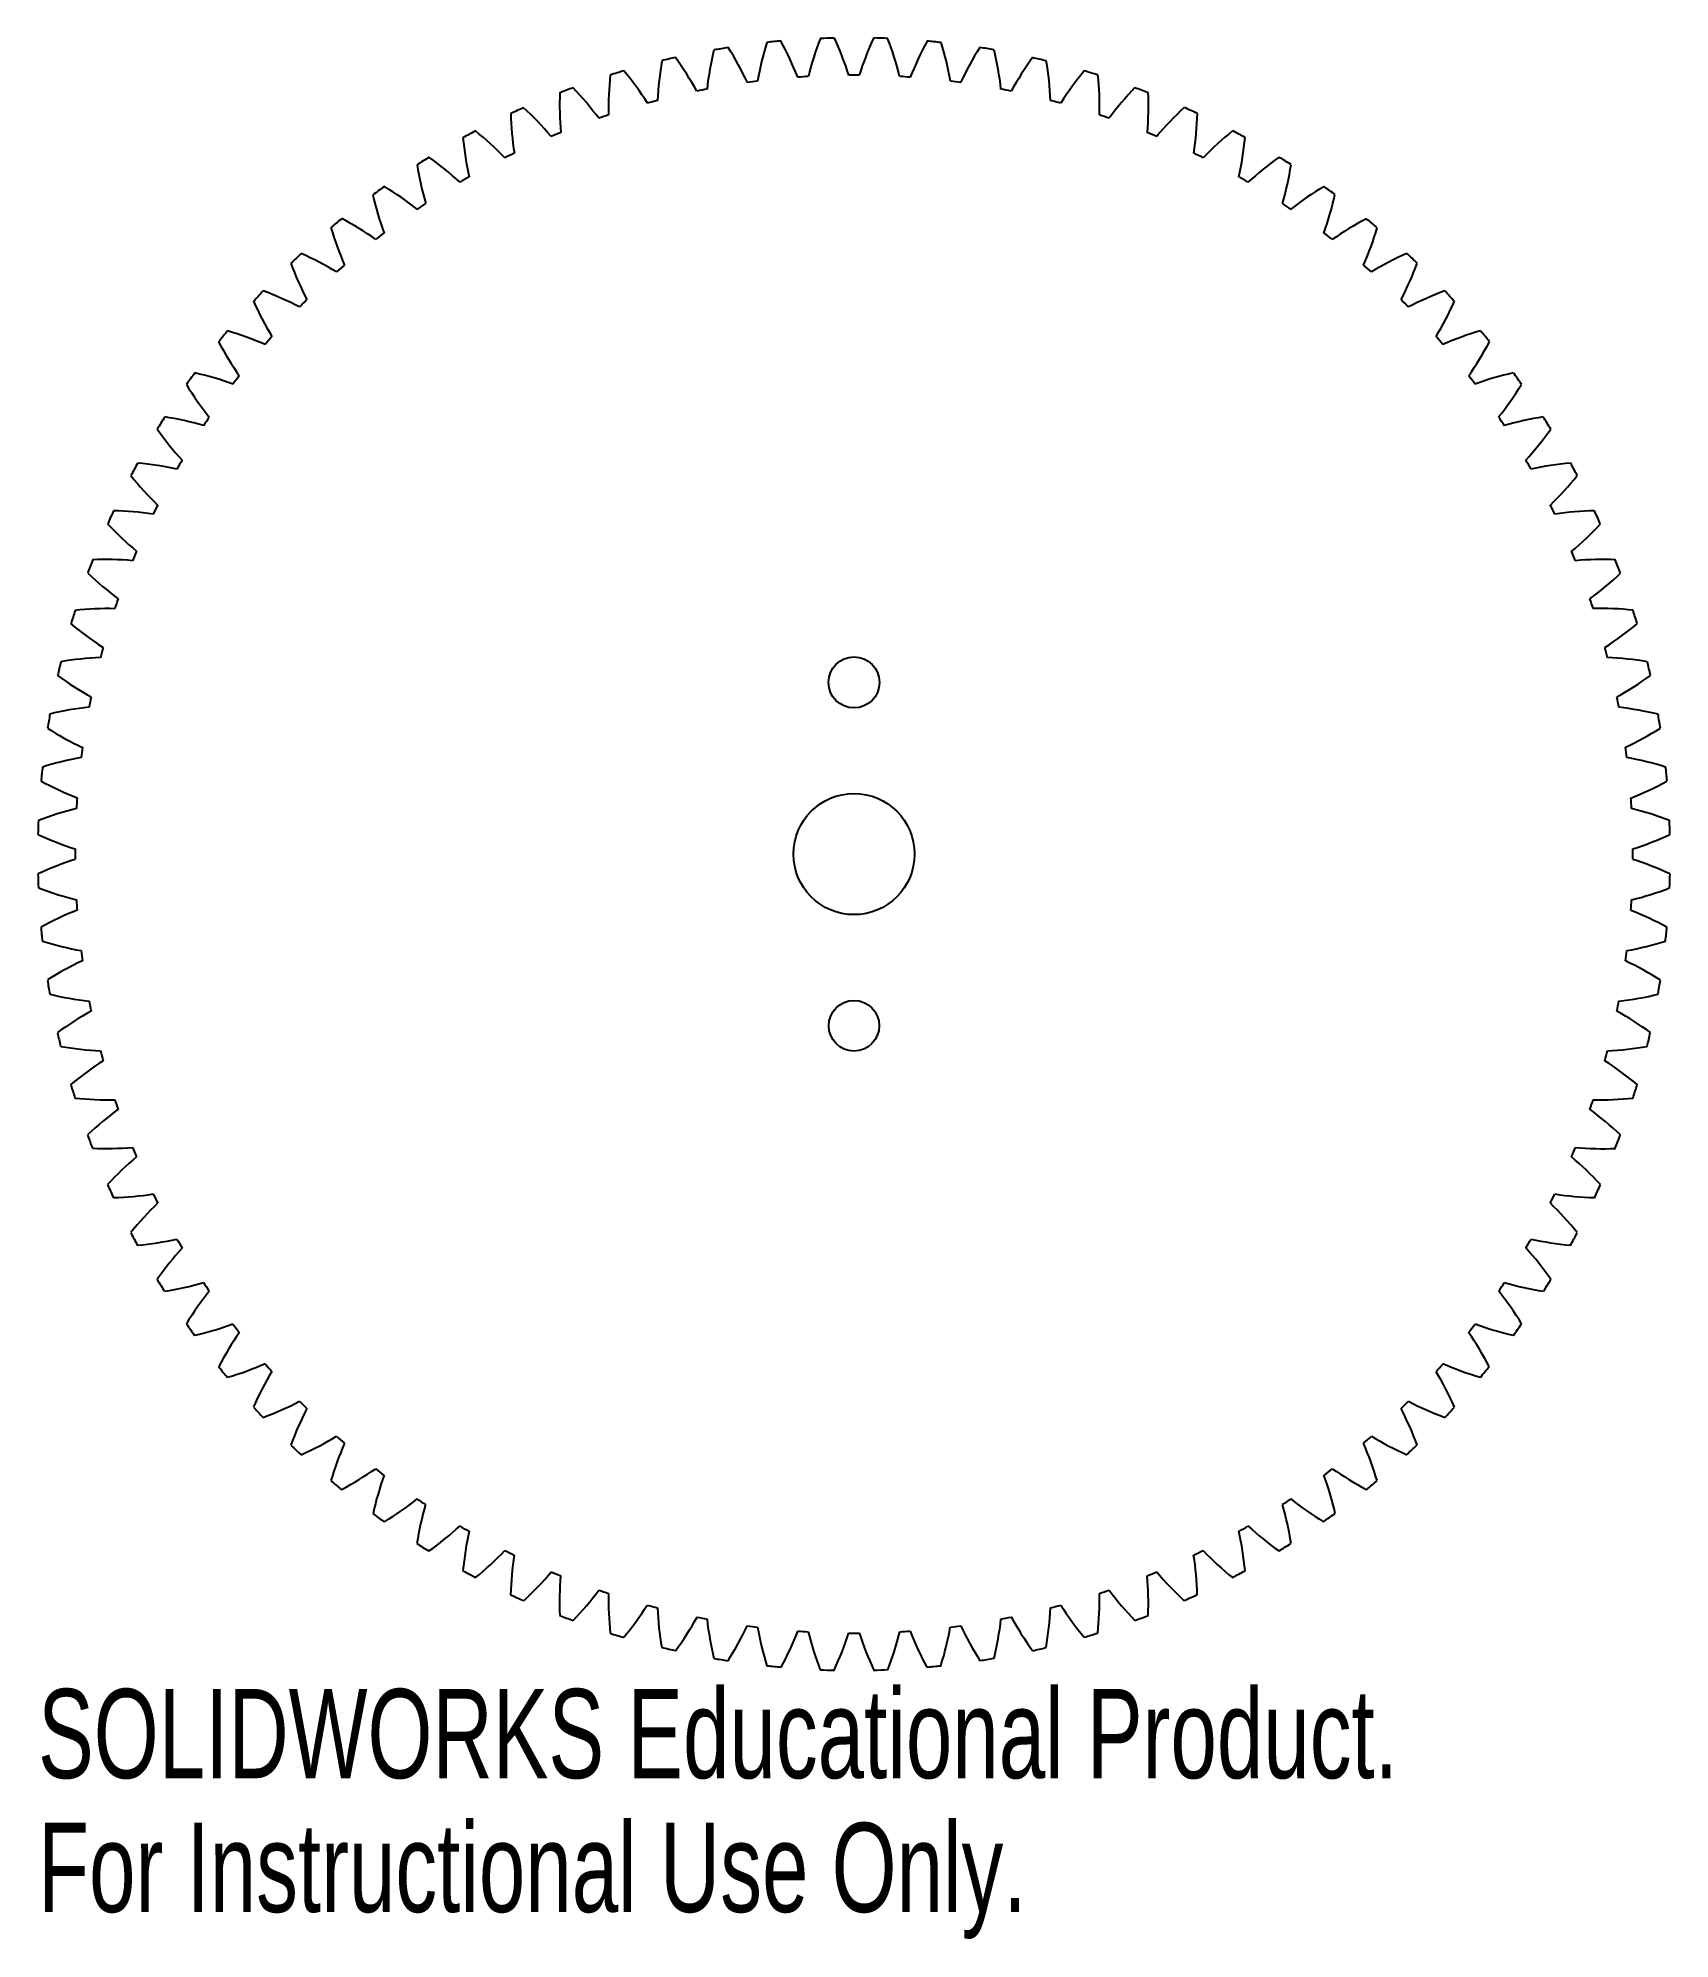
# Model space of a CAD drawing. Header units: millimetres. Extents: x -44 to 44, y -59 to 44.
import ezdxf

# ---------------------------------------------------------------- set-up
doc = ezdxf.new("R2010")
doc.units = ezdxf.units.MM
doc.styles.add('SLDTEXTSTYLE0', font='TXT', dxfattribs={"width": 0.7})

msp = doc.modelspace()

# ---------------------------------------------------------------- linework, layer by layer
at = {"color": 7, "linetype": 'Continuous', "lineweight": 25}
for centre, radius in [((0, 9.3), 1.38), ((0, 0), 3.28), ((0, -9.3), 1.37)]:
    msp.add_circle(centre, radius, dxfattribs=at)
for centre, radius, start, end in [((9.34, 39.51), 17.41, 166.4942, 173.6104), ((0, 0), 44.22, 98.8779, 99.8721), ((-21.54, 34.41), 17.41, 25.1396, 32.2558), ((11.91, 38.81), 17.41, 162.7442, 169.8604), ((0, 0), 44.23, 95.1279, 96.1221), ((-19.25, 35.74), 17.4, 21.3896, 28.5058), ((14.42, 37.95), 17.4, 158.9942, 166.1104), ((0, 0), 44.22, 91.3779, 92.3721), ((-16.87, 36.92), 17.41, 17.6396, 24.7558), ((16.87, 36.92), 17.41, 155.2442, 162.3604), ((0, 0), 44.23, 87.6279, 88.6221), ((-14.42, 37.95), 17.4, 13.8896, 21.0058), ((19.25, 35.74), 17.4, 151.4942, 158.6104), ((0, 0), 44.22, 83.8779, 84.8721), ((-11.91, 38.81), 17.41, 10.1396, 17.2558), ((21.54, 34.41), 17.41, 147.7442, 154.8604), ((0, 0), 44.23, 80.1279, 81.1221), ((-9.34, 39.51), 17.41, 6.3896, 13.5058), ((0, 0), 44.23, 106.3779, 107.3721), ((-25.85, 31.3), 17.41, 32.6396, 39.7558), ((6.74, 40.03), 17.4, 170.2442, 177.3604), ((0, 0), 44.23, 102.6279, 103.6221), ((-23.75, 32.92), 17.4, 28.8896, 36.0058), ((23.75, 32.92), 17.4, 143.9942, 151.1104), ((0, 0), 44.22, 76.3779, 77.3721), ((-6.74, 40.03), 17.41, 2.6396, 9.7558), ((25.85, 31.3), 17.4, 140.2442, 147.3604), ((0, 0), 44.23, 72.6279, 73.6221), ((1.45, 40.57), 17.4, 177.7442, 184.8604), ((0, 0), 44.22, 110.1279, 111.1221), ((-27.84, 29.54), 17.4, 36.3896, 43.5058), ((4.1, 40.39), 17.4, 173.9942, 181.1104), ((0, 0), 42.2, 100.8667, 101.6333), ((0, 0), 42.2, 97.1167, 97.8833), ((0, 0), 42.2, 93.3667, 94.1333), ((0, 0), 42.2, 89.6167, 90.3833), ((0, 0), 42.2, 85.8667, 86.6333), ((0, 0), 42.2, 82.1167, 82.8833), ((0, 0), 42.2, 78.3667, 79.1333), ((-4.1, 40.39), 17.41, 358.8896, 6.0058), ((27.84, 29.54), 17.41, 136.4942, 143.6104), ((0, 0), 44.22, 68.8779, 69.8721), ((-1.45, 40.57), 17.41, 355.1396, 2.2558), ((0, 0), 44.22, 113.8779, 114.8721), ((-29.71, 27.66), 17.4, 40.1396, 47.2558), ((0, 0), 42.2, 104.6167, 105.3833), ((0, 0), 42.2, 74.6167, 75.3833), ((29.71, 27.66), 17.41, 132.7442, 139.8604), ((0, 0), 44.23, 65.1279, 66.1221), ((0, 0), 44.22, 117.6279, 118.6221), ((-31.46, 25.66), 17.4, 43.8896, 51.0058), ((-1.2, 40.58), 17.4, 181.4942, 188.6104), ((0, 0), 42.2, 108.3667, 109.1333), ((0, 0), 42.2, 70.8667, 71.6333), ((1.2, 40.58), 17.41, 351.3896, 358.5058), ((31.46, 25.66), 17.4, 128.9942, 136.1104), ((0, 0), 44.23, 61.3779, 62.3721), ((-3.85, 40.41), 17.41, 185.2442, 192.3604), ((0, 0), 42.2, 112.1167, 112.8833), ((0, 0), 42.2, 67.1167, 67.8833), ((3.85, 40.41), 17.41, 347.6396, 354.7558), ((0, 0), 44.22, 121.3779, 122.3721), ((-6.49, 40.07), 17.4, 188.9942, 196.1104), ((-33.07, 23.54), 17.4, 47.6396, 54.7558), ((0, 0), 42.2, 115.8667, 116.6333), ((0, 0), 42.2, 63.3667, 64.1333), ((33.07, 23.54), 17.4, 125.2442, 132.3604), ((0, 0), 44.23, 57.6279, 58.6221), ((6.49, 40.07), 17.41, 343.8896, 351.0058), ((0, 0), 44.22, 125.1279, 126.1221), ((-34.54, 21.33), 17.41, 51.3896, 58.5058), ((0, 0), 42.2, 119.6167, 120.3833), ((0, 0), 42.2, 59.6167, 60.3833), ((34.54, 21.33), 17.41, 121.4942, 128.6104), ((0, 0), 44.23, 53.8779, 54.8721), ((-9.09, 39.56), 17.41, 192.7442, 199.8604), ((0, 0), 42.2, 123.3667, 124.1333), ((0, 0), 42.2, 55.8667, 56.6333), ((9.09, 39.56), 17.4, 340.1396, 347.2558), ((0, 0), 44.22, 128.8779, 129.8721), ((-35.86, 19.02), 17.41, 55.1396, 62.2558), ((35.86, 19.02), 17.4, 117.7442, 124.8604), ((0, 0), 44.22, 50.1279, 51.1221), ((-11.66, 38.88), 17.4, 196.4942, 203.6104), ((0, 0), 42.2, 127.1167, 127.8833), ((0, 0), 42.2, 52.1167, 52.8833), ((11.66, 38.88), 17.41, 336.3896, 343.5058), ((0, 0), 44.22, 132.6279, 133.6221), ((-14.18, 38.04), 17.41, 200.2442, 207.3604), ((-37.03, 16.64), 17.4, 58.8896, 66.0058), ((37.03, 16.64), 17.41, 113.9942, 121.1104), ((14.18, 38.04), 17.41, 332.6396, 339.7558), ((0, 0), 44.23, 46.3779, 47.3721), ((0, 0), 42.2, 130.8667, 131.6333), ((0, 0), 42.2, 48.3667, 49.1333), ((0, 0), 44.22, 136.3779, 137.3721), ((-16.64, 37.03), 17.4, 203.9942, 211.1104), ((-38.04, 14.18), 17.41, 62.6396, 69.7558), ((0, 0), 42.2, 134.6167, 135.3833), ((0, 0), 42.2, 44.6167, 45.3833), ((38.04, 14.18), 17.41, 110.2442, 117.3604), ((16.64, 37.03), 17.4, 328.8896, 336.0058), ((0, 0), 44.22, 42.6279, 43.6221), ((0, 0), 44.22, 140.1279, 141.1221), ((-38.88, 11.66), 17.4, 66.3896, 73.5058), ((0, 0), 42.2, 138.3667, 139.1333), ((0, 0), 42.2, 40.8667, 41.6333), ((38.88, 11.66), 17.41, 106.4942, 113.6104), ((0, 0), 44.23, 38.8779, 39.8721), ((-19.02, 35.86), 17.41, 207.7442, 214.8604), ((19.02, 35.86), 17.41, 325.1396, 332.2558), ((0, 0), 44.22, 143.8779, 144.8721), ((-39.56, 9.09), 17.41, 70.1396, 77.2558), ((0, 0), 42.2, 142.1167, 142.8833), ((0, 0), 42.2, 37.1167, 37.8833), ((39.56, 9.09), 17.41, 102.7442, 109.8604), ((0, 0), 44.23, 35.1279, 36.1221), ((-21.33, 34.54), 17.41, 211.4942, 218.6104), ((21.33, 34.54), 17.4, 321.3896, 328.5058), ((0, 0), 44.22, 147.6279, 148.6221), ((-23.54, 33.07), 17.41, 215.2442, 222.3604), ((-40.07, 6.49), 17.41, 73.8896, 81.0058), ((0, 0), 42.2, 145.8667, 146.6333), ((0, 0), 42.2, 33.3667, 34.1333), ((40.07, 6.49), 17.41, 98.9942, 106.1104), ((23.54, 33.07), 17.4, 317.6396, 324.7558), ((0, 0), 44.22, 31.3779, 32.3721), ((0, 0), 44.22, 151.3779, 152.3721), ((-40.41, 3.85), 17.41, 77.6396, 84.7558), ((0, 0), 42.2, 149.6167, 150.3833), ((0, 0), 42.2, 29.6167, 30.3833), ((40.41, 3.85), 17.41, 95.2442, 102.3604), ((0, 0), 44.23, 27.6279, 28.6221), ((-25.66, 31.46), 17.41, 218.9942, 226.1104), ((25.66, 31.46), 17.41, 313.8896, 321.0058), ((0, 0), 44.22, 155.1279, 156.1221), ((-40.58, 1.2), 17.41, 81.3896, 88.5058), ((0, 0), 42.2, 153.3667, 154.1333), ((0, 0), 42.2, 25.8667, 26.6333), ((40.58, 1.2), 17.41, 91.4942, 98.6104), ((0, 0), 44.22, 23.8779, 24.8721), ((-27.66, 29.71), 17.4, 222.7442, 229.8604), ((27.66, 29.71), 17.41, 310.1396, 317.2558), ((0, 0), 44.22, 158.8779, 159.8721), ((-40.57, -1.45), 17.41, 85.1396, 92.2558), ((0, 0), 42.2, 157.1167, 157.8833), ((0, 0), 42.2, 22.1167, 22.8833), ((40.57, -1.45), 17.41, 87.7442, 94.8604), ((0, 0), 44.22, 20.1279, 21.1221), ((-29.54, 27.84), 17.4, 226.4942, 233.6104), ((29.54, 27.84), 17.41, 306.3896, 313.5058), ((0, 0), 42.2, 160.8667, 161.6333), ((0, 0), 42.2, 18.3667, 19.1333), ((0, 0), 44.22, 162.6279, 163.6221), ((-31.3, 25.85), 17.4, 230.2442, 237.3604), ((-40.39, -4.1), 17.4, 88.8896, 96.0058), ((40.39, -4.1), 17.41, 83.9942, 91.1104), ((31.3, 25.85), 17.4, 302.6396, 309.7558), ((0, 0), 44.23, 16.3779, 17.3721), ((0, 0), 44.22, 166.3779, 167.3721), ((-40.03, -6.74), 17.41, 92.6396, 99.7558), ((0, 0), 42.2, 164.6167, 165.3833), ((0, 0), 42.2, 14.6167, 15.3833), ((40.03, -6.74), 17.41, 80.2442, 87.3604), ((0, 0), 44.23, 12.6279, 13.6221), ((-32.92, 23.75), 17.4, 233.9942, 241.1104), ((32.92, 23.75), 17.4, 298.8896, 306.0058), ((0, 0), 42.2, 168.3667, 169.1333), ((0, 0), 42.2, 10.8667, 11.6333), ((0, 0), 44.22, 170.1279, 171.1221), ((-39.51, -9.34), 17.41, 96.3896, 103.5058), ((39.51, -9.34), 17.4, 76.4942, 83.6104), ((0, 0), 44.22, 8.8779, 9.8721), ((-34.41, 21.54), 17.41, 237.7442, 244.8604), ((34.41, 21.54), 17.4, 295.1396, 302.2558), ((-38.81, -11.91), 17.41, 100.1396, 107.2558), ((0, 0), 42.2, 172.1167, 172.8833), ((0, 0), 42.2, 7.1167, 7.8833), ((38.81, -11.91), 17.41, 72.7442, 79.8604), ((0, 0), 44.22, 173.8779, 174.8721), ((0, 0), 44.23, 5.1279, 6.1221), ((-35.74, 19.25), 17.4, 241.4942, 248.6104), ((35.74, 19.25), 17.41, 291.3896, 298.5058), ((-37.95, -14.42), 17.4, 103.8896, 111.0058), ((0, 0), 42.2, 175.8667, 176.6333), ((0, 0), 42.2, 3.3667, 4.1333), ((37.95, -14.42), 17.4, 68.9942, 76.1104), ((0, 0), 44.23, 177.6279, 178.6221), ((-36.92, 16.87), 17.41, 245.2442, 252.3604), ((36.92, 16.87), 17.41, 287.6396, 294.7558), ((0, 0), 44.22, 1.3779, 2.3721), ((0, 0), 42.2, 179.6167, 180.3833), ((0, 0), 42.2, 359.6167, 0.3833), ((-36.92, -16.87), 17.4, 107.6396, 114.7558), ((36.92, -16.87), 17.4, 65.2442, 72.3604), ((0, 0), 44.23, 181.3779, 182.3721), ((-37.95, 14.42), 17.4, 248.9942, 256.1104), ((37.95, 14.42), 17.41, 283.8896, 291.0058), ((0, 0), 44.23, 357.6279, 358.6221), ((-35.74, -19.25), 17.41, 111.3896, 118.5058), ((0, 0), 42.2, 183.3667, 184.1333), ((0, 0), 42.2, 355.8667, 356.6333), ((35.74, -19.25), 17.4, 61.4942, 68.6104), ((0, 0), 44.23, 185.1279, 186.1221), ((0, 0), 44.22, 353.8779, 354.8721), ((-38.81, 11.91), 17.41, 252.7442, 259.8604), ((38.81, 11.91), 17.41, 280.1396, 287.2558), ((-34.41, -21.54), 17.41, 115.1396, 122.2558), ((0, 0), 42.2, 187.1167, 187.8833), ((0, 0), 42.2, 352.1167, 352.8833), ((34.41, -21.54), 17.4, 57.7442, 64.8604), ((0, 0), 44.23, 188.8779, 189.8721), ((0, 0), 44.22, 350.1279, 351.1221), ((-39.51, 9.34), 17.41, 256.4942, 263.6104), ((0, 0), 42.2, 190.8667, 191.6333), ((0, 0), 42.2, 348.3667, 349.1333), ((39.51, 9.34), 17.41, 276.3896, 283.5058), ((-32.92, -23.75), 17.41, 118.8896, 126.0058), ((32.92, -23.75), 17.41, 53.9942, 61.1104), ((0, 0), 44.23, 192.6279, 193.6221), ((0, 0), 44.22, 346.3779, 347.3721), ((-40.03, 6.74), 17.41, 260.2442, 267.3604), ((-31.3, -25.85), 17.4, 122.6396, 129.7558), ((0, 0), 42.2, 194.6167, 195.3833), ((0, 0), 42.2, 344.6167, 345.3833), ((31.3, -25.85), 17.4, 50.2442, 57.3604), ((40.03, 6.74), 17.41, 272.6396, 279.7558), ((0, 0), 44.23, 196.3779, 197.3721), ((-40.39, 4.1), 17.41, 263.9942, 271.1104), ((0, 0), 42.2, 198.3667, 199.1333), ((0, 0), 42.2, 340.8667, 341.6333), ((40.39, 4.1), 17.41, 268.8896, 276.0058), ((0, 0), 44.23, 342.6279, 343.6221), ((-29.54, -27.84), 17.41, 126.3896, 133.5058), ((29.54, -27.84), 17.41, 46.4942, 53.6104), ((0, 0), 44.23, 200.1279, 201.1221), ((0, 0), 44.22, 338.8779, 339.8721), ((-40.57, 1.45), 17.4, 267.7442, 274.8604), ((-27.66, -29.71), 17.4, 130.1396, 137.2558), ((0, 0), 42.2, 202.1167, 202.8833), ((0, 0), 42.2, 337.1167, 337.8833), ((27.66, -29.71), 17.4, 42.7442, 49.8604), ((40.57, 1.45), 17.41, 265.1396, 272.2558), ((0, 0), 44.23, 203.8779, 204.8721), ((-40.58, -1.2), 17.41, 271.4942, 278.6104), ((0, 0), 42.2, 205.8667, 206.6333), ((0, 0), 42.2, 333.3667, 334.1333), ((40.58, -1.2), 17.41, 261.3896, 268.5058), ((0, 0), 44.23, 335.1279, 336.1221), ((-25.66, -31.46), 17.41, 133.8896, 141.0058), ((25.66, -31.46), 17.41, 38.9942, 46.1104), ((0, 0), 44.23, 207.6279, 208.6221), ((0, 0), 44.23, 331.3779, 332.3721), ((-40.41, -3.85), 17.41, 275.2442, 282.3604), ((-23.54, -33.07), 17.4, 137.6396, 144.7558), ((0, 0), 42.2, 209.6167, 210.3833), ((0, 0), 42.2, 329.6167, 330.3833), ((23.54, -33.07), 17.41, 35.2442, 42.3604), ((40.41, -3.85), 17.41, 257.6396, 264.7558), ((0, 0), 44.23, 211.3779, 212.3721), ((-40.07, -6.49), 17.41, 278.9942, 286.1104), ((-21.33, -34.54), 17.41, 141.3896, 148.5058), ((0, 0), 42.2, 213.3667, 214.1333), ((0, 0), 42.2, 325.8667, 326.6333), ((21.33, -34.54), 17.41, 31.4942, 38.6104), ((40.07, -6.49), 17.41, 253.8896, 261.0058), ((0, 0), 44.23, 327.6279, 328.6221), ((0, 0), 44.23, 215.1279, 216.1221), ((-39.56, -9.09), 17.4, 282.7442, 289.8604), ((0, 0), 42.2, 217.1167, 217.8833), ((0, 0), 42.2, 322.1167, 322.8833), ((39.56, -9.09), 17.4, 250.1396, 257.2558), ((0, 0), 44.23, 323.8779, 324.8721), ((-19.02, -35.86), 17.4, 145.1396, 152.2558), ((19.02, -35.86), 17.4, 27.7442, 34.8604), ((0, 0), 44.23, 218.8779, 219.8721), ((-38.88, -11.66), 17.4, 286.4942, 293.6104), ((0, 0), 42.2, 220.8667, 221.6333), ((0, 0), 42.2, 318.3667, 319.1333), ((38.88, -11.66), 17.4, 246.3896, 253.5058), ((0, 0), 44.22, 320.1279, 321.1221), ((-16.64, -37.03), 17.41, 148.8896, 156.0058), ((16.64, -37.03), 17.4, 23.9942, 31.1104), ((-38.04, -14.18), 17.41, 290.2442, 297.3604), ((0, 0), 42.2, 224.6167, 225.3833), ((0, 0), 42.2, 314.6167, 315.3833), ((38.04, -14.18), 17.41, 242.6396, 249.7558), ((0, 0), 44.23, 222.6279, 223.6221), ((-14.18, -38.04), 17.41, 152.6396, 159.7558), ((14.18, -38.04), 17.41, 20.2442, 27.3604), ((0, 0), 44.23, 316.3779, 317.3721), ((-37.03, -16.64), 17.4, 293.9942, 301.1104), ((-11.66, -38.88), 17.4, 156.3896, 163.5058), ((0, 0), 42.2, 228.3667, 229.1333), ((0, 0), 42.2, 310.8667, 311.6333), ((11.66, -38.88), 17.4, 16.4942, 23.6104), ((37.03, -16.64), 17.4, 238.8896, 246.0058), ((0, 0), 44.23, 226.3779, 227.3721), ((0, 0), 44.22, 312.6279, 313.6221), ((0, 0), 44.23, 230.1279, 231.1221), ((-35.86, -19.02), 17.4, 297.7442, 304.8604), ((-9.09, -39.56), 17.4, 160.1396, 167.2558), ((0, 0), 42.2, 232.1167, 232.8833), ((0, 0), 42.2, 307.1167, 307.8833), ((9.09, -39.56), 17.41, 12.7442, 19.8604), ((35.86, -19.02), 17.4, 235.1396, 242.2558), ((0, 0), 44.23, 308.8779, 309.8721), ((-34.54, -21.33), 17.41, 301.4942, 308.6104), ((0, 0), 42.2, 235.8667, 236.6333), ((0, 0), 42.2, 303.3667, 304.1333), ((34.54, -21.33), 17.41, 231.3896, 238.5058), ((0, 0), 44.23, 233.8779, 234.8721), ((-6.49, -40.07), 17.41, 163.8896, 171.0058), ((6.49, -40.07), 17.41, 8.9942, 16.1104), ((0, 0), 44.22, 305.1279, 306.1221), ((-33.07, -23.54), 17.4, 305.2442, 312.3604), ((0, 0), 42.2, 239.6167, 240.3833), ((-3.85, -40.41), 17.41, 167.6396, 174.7558), ((0, 0), 42.2, 299.6167, 300.3833), ((3.85, -40.41), 17.41, 5.2442, 12.3604), ((33.07, -23.54), 17.4, 227.6396, 234.7558), ((0, 0), 44.23, 237.6279, 238.6221), ((-31.46, -25.66), 17.41, 308.9942, 316.1104), ((0, 0), 42.2, 243.3667, 244.1333), ((-1.2, -40.58), 17.41, 171.3896, 178.5058), ((0, 0), 42.2, 295.8667, 296.6333), ((1.2, -40.58), 17.4, 1.4942, 8.6104), ((31.46, -25.66), 17.41, 223.8896, 231.0058), ((0, 0), 44.22, 301.3779, 302.3721), ((0, 0), 44.23, 241.3779, 242.3721), ((-29.71, -27.66), 17.41, 312.7442, 319.8604), ((0, 0), 42.2, 247.1167, 247.8833), ((1.45, -40.57), 17.41, 175.1396, 182.2558), ((0, 0), 42.2, 292.1167, 292.8833), ((-1.45, -40.57), 17.4, 357.7442, 4.8604), ((29.71, -27.66), 17.41, 220.1396, 227.2558), ((0, 0), 44.23, 297.6279, 298.6221), ((0, 0), 44.23, 245.1279, 246.1221), ((-27.84, -29.54), 17.41, 316.4942, 323.6104), ((0, 0), 42.2, 250.8667, 251.6333), ((4.1, -40.39), 17.4, 178.8896, 186.0058), ((-4.1, -40.39), 17.4, 353.9942, 1.1104), ((0, 0), 42.2, 288.3667, 289.1333), ((27.84, -29.54), 17.41, 216.3896, 223.5058), ((0, 0), 44.22, 293.8779, 294.8721), ((-25.85, -31.3), 17.4, 320.2442, 327.3604), ((0, 0), 42.2, 254.6167, 255.3833), ((6.74, -40.03), 17.41, 182.6396, 189.7558), ((-6.74, -40.03), 17.4, 350.2442, 357.3604), ((0, 0), 42.2, 284.6167, 285.3833), ((25.85, -31.3), 17.4, 212.6396, 219.7558), ((0, 0), 44.22, 248.8779, 249.8721), ((0, 0), 44.23, 252.6279, 253.6221), ((-23.75, -32.92), 17.41, 323.9942, 331.1104), ((0, 0), 42.2, 258.3667, 259.1333), ((9.34, -39.51), 17.41, 186.3896, 193.5058), ((-21.54, -34.41), 17.4, 327.7442, 334.8604), ((0, 0), 42.2, 262.1167, 262.8833), ((11.91, -38.81), 17.41, 190.1396, 197.2558), ((-19.25, -35.74), 17.41, 331.4942, 338.6104), ((0, 0), 42.2, 265.8667, 266.6333), ((14.42, -37.95), 17.41, 193.8896, 201.0058), ((-16.87, -36.92), 17.4, 335.2442, 342.3604), ((0, 0), 42.2, 269.6167, 270.3833), ((16.87, -36.92), 17.4, 197.6396, 204.7558), ((-14.42, -37.95), 17.41, 338.9942, 346.1104), ((0, 0), 42.2, 273.3667, 274.1333), ((19.25, -35.74), 17.41, 201.3896, 208.5058), ((-11.91, -38.81), 17.4, 342.7442, 349.8604), ((0, 0), 42.2, 277.1167, 277.8833), ((21.54, -34.41), 17.4, 205.1396, 212.2558), ((-9.34, -39.51), 17.41, 346.4942, 353.6104), ((0, 0), 42.2, 280.8667, 281.6333), ((23.75, -32.92), 17.4, 208.8896, 216.0058), ((0, 0), 44.22, 286.3779, 287.3721), ((0, 0), 44.22, 290.1279, 291.1221), ((0, 0), 44.22, 256.3779, 257.3721), ((0, 0), 44.23, 282.6279, 283.6221), ((0, 0), 44.23, 260.1279, 261.1221), ((0, 0), 44.22, 263.8779, 264.8721), ((0, 0), 44.23, 267.6279, 268.6221), ((0, 0), 44.22, 271.3779, 272.3721), ((0, 0), 44.22, 275.1279, 276.1221), ((0, 0), 44.22, 278.8779, 279.8721)]:
    msp.add_arc(centre, radius, start, end, dxfattribs=at)

# ---------------------------------------------------------------- texts
at = {"color": 7, "linetype": 'Continuous', "char_height": 4.8336, "attachment_point": 1, "style": 'SLDTEXTSTYLE0'}
for s, insert in [('SOLIDWORKS Educational Product.', (-44.21, -45.23)), ('For Instructional Use Only.', (-44.21, -52.48))]:
    msp.add_mtext(s, dxfattribs=dict(at, insert=insert))

doc.saveas('drawing.dxf')
